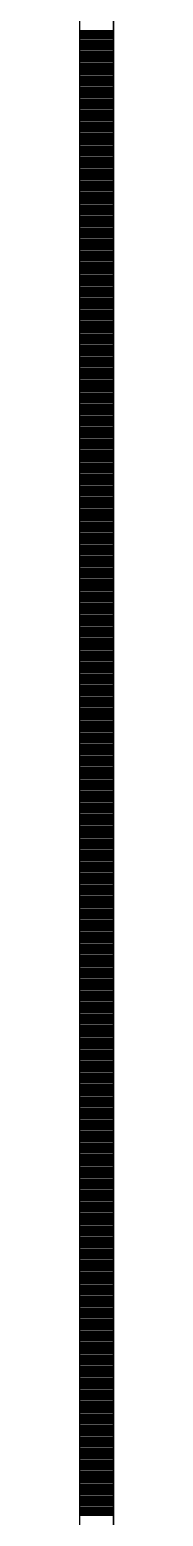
# Model space of a CAD drawing. Header units: millimetres. Extents: x -231292 to 573618, y -153144 to 564035.
# Drawn here: x 8548 to 8573, y 210683 to 211767 of the extents above; entities that cross this region are included whole.
import ezdxf

# ---------------------------------------------------------------- set-up
doc = ezdxf.new("R2010")
doc.units = ezdxf.units.MM
doc.layers.add('АР_Тонкая', color=250, linetype='Continuous', lineweight=5)
doc.layers.add('АР_Штриховка', color=250, linetype='Continuous', lineweight=0)

msp = doc.modelspace()

# ---------------------------------------------------------------- linework, layer by layer
at = {"layer": 'АР_Тонкая', "color": 18, "linetype": 'Continuous', "lineweight": 25, "true_color": 0x000000}
for p, q in [((8548.243, 263866.253), (8548.243, 187666.253)), ((8573.243, 263866.253), (8573.243, 187666.253)), ((8573.243, 187666.253), (8573.243, 263866.253))]:
    msp.add_line(p, q, dxfattribs=at)
at = {"layer": 'АР_Штриховка', "color": 18, "linetype": 'Continuous', "lineweight": 25, "true_color": 0x000000}
for p, q in [((8548.243, 211766.002), (8573.243, 211766.002)), ((8548.243, 211765.002), (8573.243, 211765.002)), ((8548.243, 211764.002), (8573.243, 211764.002)), ((8548.243, 211763.002), (8573.243, 211763.002)), ((8548.243, 211762.002), (8573.243, 211762.002)), ((8548.243, 211761.002), (8573.243, 211761.002)), ((8548.243, 211760.002), (8573.243, 211760.002)), ((8548.243, 211759.002), (8573.243, 211759.002)), ((8548.243, 211758.002), (8573.243, 211758.002)), ((8548.243, 211757.002), (8573.243, 211757.002)), ((8548.243, 211756.002), (8573.243, 211756.002)), ((8548.243, 211755.002), (8573.243, 211755.002)), ((8548.243, 211754.002), (8573.243, 211754.002)), ((8548.243, 211753.002), (8573.243, 211753.002)), ((8548.243, 211752.002), (8573.243, 211752.002)), ((8548.243, 211751.002), (8573.243, 211751.002)), ((8548.243, 211750.002), (8573.243, 211750.002)), ((8548.243, 211749.002), (8573.243, 211749.002)), ((8548.243, 211748.002), (8573.243, 211748.002)), ((8548.243, 211747.002), (8573.243, 211747.002)), ((8548.243, 211746.002), (8573.243, 211746.002)), ((8548.243, 211745.002), (8573.243, 211745.002)), ((8548.243, 211744.002), (8573.243, 211744.002)), ((8548.243, 211743.002), (8573.243, 211743.002)), ((8548.243, 211742.002), (8573.243, 211742.002)), ((8548.243, 211741.002), (8573.243, 211741.002)), ((8548.243, 211740.002), (8573.243, 211740.002)), ((8548.243, 211739.002), (8573.243, 211739.002)), ((8548.243, 211738.002), (8573.243, 211738.002)), ((8548.243, 211737.002), (8573.243, 211737.002)), ((8548.243, 211736.002), (8573.243, 211736.002)), ((8548.243, 211735.002), (8573.243, 211735.002)), ((8548.243, 211734.002), (8573.243, 211734.002)), ((8548.243, 211733.002), (8573.243, 211733.002)), ((8548.243, 211732.002), (8573.243, 211732.002)), ((8548.243, 211731.002), (8573.243, 211731.002)), ((8548.243, 211730.002), (8573.243, 211730.002)), ((8548.243, 211729.002), (8573.243, 211729.002)), ((8548.243, 211728.002), (8573.243, 211728.002)), ((8548.243, 211727.002), (8573.243, 211727.002)), ((8548.243, 211726.002), (8573.243, 211726.002)), ((8548.243, 211725.002), (8573.243, 211725.002)), ((8548.243, 211724.002), (8573.243, 211724.002)), ((8548.243, 211723.002), (8573.243, 211723.002)), ((8548.243, 211722.002), (8573.243, 211722.002)), ((8548.243, 211721.002), (8573.243, 211721.002)), ((8548.243, 211720.002), (8573.243, 211720.002)), ((8548.243, 211719.002), (8573.243, 211719.002)), ((8548.243, 211718.002), (8573.243, 211718.002)), ((8548.243, 211717.002), (8573.243, 211717.002)), ((8548.243, 211716.002), (8573.243, 211716.002)), ((8548.243, 211715.002), (8573.243, 211715.002)), ((8548.243, 211714.002), (8573.243, 211714.002)), ((8548.243, 211713.002), (8573.243, 211713.002)), ((8548.243, 211712.002), (8573.243, 211712.002)), ((8548.243, 211711.002), (8573.243, 211711.002)), ((8548.243, 211710.002), (8573.243, 211710.002)), ((8548.243, 211709.002), (8573.243, 211709.002)), ((8548.243, 211708.002), (8573.243, 211708.002)), ((8548.243, 211707.002), (8573.243, 211707.002)), ((8548.243, 211706.002), (8573.243, 211706.002)), ((8548.243, 211705.002), (8573.243, 211705.002)), ((8548.243, 211704.002), (8573.243, 211704.002)), ((8548.243, 211703.002), (8573.243, 211703.002)), ((8548.243, 211702.002), (8573.243, 211702.002)), ((8548.243, 211701.002), (8573.243, 211701.002)), ((8548.243, 211700.002), (8573.243, 211700.002)), ((8548.243, 211699.002), (8573.243, 211699.002)), ((8548.243, 211698.002), (8573.243, 211698.002)), ((8548.243, 211697.002), (8573.243, 211697.002)), ((8548.243, 211696.002), (8573.243, 211696.002)), ((8548.243, 211695.002), (8573.243, 211695.002)), ((8548.243, 211694.002), (8573.243, 211694.002)), ((8548.243, 211693.002), (8573.243, 211693.002)), ((8548.243, 211692.002), (8573.243, 211692.002)), ((8548.243, 211691.002), (8573.243, 211691.002)), ((8548.243, 211690.002), (8573.243, 211690.002)), ((8548.243, 211689.002), (8573.243, 211689.002)), ((8548.243, 211688.002), (8573.243, 211688.002)), ((8548.243, 211687.002), (8573.243, 211687.002)), ((8548.243, 211686.002), (8573.243, 211686.002)), ((8548.243, 211685.002), (8573.243, 211685.002)), ((8548.243, 211684.002), (8573.243, 211684.002)), ((8548.243, 211683.002), (8573.243, 211683.002)), ((8548.243, 211682.002), (8573.243, 211682.002)), ((8548.243, 211681.002), (8573.243, 211681.002)), ((8548.243, 211680.002), (8573.243, 211680.002)), ((8548.243, 211679.002), (8573.243, 211679.002)), ((8548.243, 211678.002), (8573.243, 211678.002)), ((8548.243, 211677.002), (8573.243, 211677.002)), ((8548.243, 211676.002), (8573.243, 211676.002)), ((8548.243, 211675.002), (8573.243, 211675.002)), ((8548.243, 211674.002), (8573.243, 211674.002)), ((8548.243, 211673.002), (8573.243, 211673.002)), ((8548.243, 211672.002), (8573.243, 211672.002)), ((8548.243, 211671.002), (8573.243, 211671.002)), ((8548.243, 211670.002), (8573.243, 211670.002)), ((8548.243, 211669.002), (8573.243, 211669.002)), ((8548.243, 211668.002), (8573.243, 211668.002)), ((8548.243, 211667.002), (8573.243, 211667.002)), ((8548.243, 211666.002), (8573.243, 211666.002)), ((8548.243, 211665.002), (8573.243, 211665.002)), ((8548.243, 211664.002), (8573.243, 211664.002)), ((8548.243, 211663.002), (8573.243, 211663.002)), ((8548.243, 211662.002), (8573.243, 211662.002)), ((8548.243, 211661.002), (8573.243, 211661.002)), ((8548.243, 211660.002), (8573.243, 211660.002)), ((8548.243, 211659.002), (8573.243, 211659.002)), ((8548.243, 211658.002), (8573.243, 211658.002)), ((8548.243, 211657.002), (8573.243, 211657.002)), ((8548.243, 211656.002), (8573.243, 211656.002)), ((8548.243, 211655.002), (8573.243, 211655.002)), ((8548.243, 211654.002), (8573.243, 211654.002)), ((8548.243, 211653.002), (8573.243, 211653.002)), ((8548.243, 211652.002), (8573.243, 211652.002)), ((8548.243, 211651.002), (8573.243, 211651.002)), ((8548.243, 211650.002), (8573.243, 211650.002)), ((8548.243, 211649.002), (8573.243, 211649.002)), ((8548.243, 211648.002), (8573.243, 211648.002)), ((8548.243, 211647.002), (8573.243, 211647.002)), ((8548.243, 211646.002), (8573.243, 211646.002)), ((8548.243, 211645.002), (8573.243, 211645.002)), ((8548.243, 211644.002), (8573.243, 211644.002)), ((8548.243, 211643.002), (8573.243, 211643.002)), ((8548.243, 211642.002), (8573.243, 211642.002)), ((8548.243, 211641.002), (8573.243, 211641.002)), ((8548.243, 211640.002), (8573.243, 211640.002)), ((8548.243, 211639.002), (8573.243, 211639.002)), ((8548.243, 211638.002), (8573.243, 211638.002)), ((8548.243, 211637.002), (8573.243, 211637.002)), ((8548.243, 211636.002), (8573.243, 211636.002)), ((8548.243, 211635.002), (8573.243, 211635.002)), ((8548.243, 211634.002), (8573.243, 211634.002)), ((8548.243, 211633.002), (8573.243, 211633.002)), ((8548.243, 211632.002), (8573.243, 211632.002)), ((8548.243, 211631.002), (8573.243, 211631.002)), ((8548.243, 211630.002), (8573.243, 211630.002)), ((8548.243, 211629.002), (8573.243, 211629.002)), ((8548.243, 211628.002), (8573.243, 211628.002)), ((8548.243, 211627.002), (8573.243, 211627.002)), ((8548.243, 211626.002), (8573.243, 211626.002)), ((8548.243, 211625.002), (8573.243, 211625.002)), ((8548.243, 211624.002), (8573.243, 211624.002)), ((8548.243, 211623.002), (8573.243, 211623.002)), ((8548.243, 211622.002), (8573.243, 211622.002)), ((8548.243, 211621.002), (8573.243, 211621.002)), ((8548.243, 211620.002), (8573.243, 211620.002)), ((8548.243, 211619.002), (8573.243, 211619.002)), ((8548.243, 211618.002), (8573.243, 211618.002)), ((8548.243, 211617.002), (8573.243, 211617.002)), ((8548.243, 211616.002), (8573.243, 211616.002)), ((8548.243, 211615.002), (8573.243, 211615.002)), ((8548.243, 211614.002), (8573.243, 211614.002)), ((8548.243, 211613.002), (8573.243, 211613.002)), ((8548.243, 211612.002), (8573.243, 211612.002)), ((8548.243, 211611.002), (8573.243, 211611.002)), ((8548.243, 211610.002), (8573.243, 211610.002)), ((8548.243, 211609.002), (8573.243, 211609.002)), ((8548.243, 211608.002), (8573.243, 211608.002)), ((8548.243, 211607.002), (8573.243, 211607.002)), ((8548.243, 211606.002), (8573.243, 211606.002)), ((8548.243, 211605.002), (8573.243, 211605.002)), ((8548.243, 211604.002), (8573.243, 211604.002)), ((8548.243, 211603.002), (8573.243, 211603.002)), ((8548.243, 211602.002), (8573.243, 211602.002)), ((8548.243, 211601.002), (8573.243, 211601.002)), ((8548.243, 211600.002), (8573.243, 211600.002)), ((8548.243, 211599.002), (8573.243, 211599.002)), ((8548.243, 211598.002), (8573.243, 211598.002)), ((8548.243, 211597.002), (8573.243, 211597.002)), ((8548.243, 211596.002), (8573.243, 211596.002)), ((8548.243, 211595.002), (8573.243, 211595.002)), ((8548.243, 211594.002), (8573.243, 211594.002)), ((8548.243, 211593.002), (8573.243, 211593.002)), ((8548.243, 211592.002), (8573.243, 211592.002)), ((8548.243, 211591.002), (8573.243, 211591.002)), ((8548.243, 211590.002), (8573.243, 211590.002)), ((8548.243, 211589.002), (8573.243, 211589.002)), ((8548.243, 211588.002), (8573.243, 211588.002)), ((8548.243, 211587.002), (8573.243, 211587.002)), ((8548.243, 211586.002), (8573.243, 211586.002)), ((8548.243, 211585.002), (8573.243, 211585.002)), ((8548.243, 211584.002), (8573.243, 211584.002)), ((8548.243, 211583.002), (8573.243, 211583.002)), ((8548.243, 211582.002), (8573.243, 211582.002)), ((8548.243, 211581.002), (8573.243, 211581.002)), ((8548.243, 211580.002), (8573.243, 211580.002)), ((8548.243, 211579.002), (8573.243, 211579.002)), ((8548.243, 211578.002), (8573.243, 211578.002)), ((8548.243, 211577.002), (8573.243, 211577.002)), ((8548.243, 211576.002), (8573.243, 211576.002)), ((8548.243, 211575.002), (8573.243, 211575.002)), ((8548.243, 211574.002), (8573.243, 211574.002)), ((8548.243, 211573.002), (8573.243, 211573.002)), ((8548.243, 211572.002), (8573.243, 211572.002)), ((8548.243, 211571.002), (8573.243, 211571.002)), ((8548.243, 211570.002), (8573.243, 211570.002)), ((8548.243, 211569.002), (8573.243, 211569.002)), ((8548.243, 211568.002), (8573.243, 211568.002)), ((8548.243, 211567.002), (8573.243, 211567.002)), ((8548.243, 211566.002), (8573.243, 211566.002)), ((8548.243, 211565.002), (8573.243, 211565.002)), ((8548.243, 211564.002), (8573.243, 211564.002)), ((8548.243, 211563.002), (8573.243, 211563.002)), ((8548.243, 211562.002), (8573.243, 211562.002)), ((8548.243, 211561.002), (8573.243, 211561.002)), ((8548.243, 211560.002), (8573.243, 211560.002)), ((8548.243, 211559.002), (8573.243, 211559.002)), ((8548.243, 211558.002), (8573.243, 211558.002)), ((8548.243, 211557.002), (8573.243, 211557.002)), ((8548.243, 211556.002), (8573.243, 211556.002)), ((8548.243, 211555.002), (8573.243, 211555.002)), ((8548.243, 211554.002), (8573.243, 211554.002)), ((8548.243, 211553.002), (8573.243, 211553.002)), ((8548.243, 211552.002), (8573.243, 211552.002)), ((8548.243, 211551.002), (8573.243, 211551.002)), ((8548.243, 211550.002), (8573.243, 211550.002)), ((8548.243, 211549.002), (8573.243, 211549.002)), ((8548.243, 211548.002), (8573.243, 211548.002)), ((8548.243, 211547.002), (8573.243, 211547.002)), ((8548.243, 211546.002), (8573.243, 211546.002)), ((8548.243, 211545.002), (8573.243, 211545.002)), ((8548.243, 211544.002), (8573.243, 211544.002)), ((8548.243, 211543.002), (8573.243, 211543.002)), ((8548.243, 211542.002), (8573.243, 211542.002)), ((8548.243, 211541.002), (8573.243, 211541.002)), ((8548.243, 211540.002), (8573.243, 211540.002)), ((8548.243, 211539.002), (8573.243, 211539.002)), ((8548.243, 211538.002), (8573.243, 211538.002)), ((8548.243, 211537.002), (8573.243, 211537.002)), ((8548.243, 211536.002), (8573.243, 211536.002)), ((8548.243, 211535.002), (8573.243, 211535.002)), ((8548.243, 211534.002), (8573.243, 211534.002)), ((8548.243, 211533.002), (8573.243, 211533.002)), ((8548.243, 211532.002), (8573.243, 211532.002)), ((8548.243, 211531.002), (8573.243, 211531.002)), ((8548.243, 211530.002), (8573.243, 211530.002)), ((8548.243, 211529.002), (8573.243, 211529.002)), ((8548.243, 211528.002), (8573.243, 211528.002)), ((8548.243, 211527.002), (8573.243, 211527.002)), ((8548.243, 211526.002), (8573.243, 211526.002)), ((8548.243, 211525.002), (8573.243, 211525.002)), ((8548.243, 211524.002), (8573.243, 211524.002)), ((8548.243, 211523.002), (8573.243, 211523.002)), ((8548.243, 211522.002), (8573.243, 211522.002)), ((8548.243, 211521.002), (8573.243, 211521.002)), ((8548.243, 211520.002), (8573.243, 211520.002)), ((8548.243, 211519.002), (8573.243, 211519.002)), ((8548.243, 211518.002), (8573.243, 211518.002)), ((8548.243, 211517.002), (8573.243, 211517.002)), ((8548.243, 211516.002), (8573.243, 211516.002)), ((8548.243, 211515.002), (8573.243, 211515.002)), ((8548.243, 211514.002), (8573.243, 211514.002)), ((8548.243, 211513.002), (8573.243, 211513.002)), ((8548.243, 211512.002), (8573.243, 211512.002)), ((8548.243, 211511.002), (8573.243, 211511.002)), ((8548.243, 211510.002), (8573.243, 211510.002)), ((8548.243, 211509.002), (8573.243, 211509.002)), ((8548.243, 211508.002), (8573.243, 211508.002)), ((8548.243, 211507.002), (8573.243, 211507.002)), ((8548.243, 211506.002), (8573.243, 211506.002)), ((8548.243, 211505.002), (8573.243, 211505.002)), ((8548.243, 211504.002), (8573.243, 211504.002)), ((8548.243, 211503.002), (8573.243, 211503.002)), ((8548.243, 211502.002), (8573.243, 211502.002)), ((8548.243, 211501.002), (8573.243, 211501.002)), ((8548.243, 211500.002), (8573.243, 211500.002)), ((8548.243, 211499.002), (8573.243, 211499.002)), ((8548.243, 211498.002), (8573.243, 211498.002)), ((8548.243, 211497.002), (8573.243, 211497.002)), ((8548.243, 211496.002), (8573.243, 211496.002)), ((8548.243, 211495.002), (8573.243, 211495.002)), ((8548.243, 211494.002), (8573.243, 211494.002)), ((8548.243, 211493.002), (8573.243, 211493.002)), ((8548.243, 211492.002), (8573.243, 211492.002)), ((8548.243, 211491.002), (8573.243, 211491.002)), ((8548.243, 211490.002), (8573.243, 211490.002)), ((8548.243, 211489.002), (8573.243, 211489.002)), ((8548.243, 211488.002), (8573.243, 211488.002)), ((8548.243, 211487.002), (8573.243, 211487.002)), ((8548.243, 211486.002), (8573.243, 211486.002)), ((8548.243, 211485.002), (8573.243, 211485.002)), ((8548.243, 211484.002), (8573.243, 211484.002)), ((8548.243, 211483.002), (8573.243, 211483.002)), ((8548.243, 211482.002), (8573.243, 211482.002)), ((8548.243, 211481.002), (8573.243, 211481.002)), ((8548.243, 211480.002), (8573.243, 211480.002)), ((8548.243, 211479.002), (8573.243, 211479.002)), ((8548.243, 211478.002), (8573.243, 211478.002)), ((8548.243, 211477.002), (8573.243, 211477.002)), ((8548.243, 211476.002), (8573.243, 211476.002)), ((8548.243, 211475.002), (8573.243, 211475.002)), ((8548.243, 211474.002), (8573.243, 211474.002)), ((8548.243, 211473.002), (8573.243, 211473.002)), ((8548.243, 211472.002), (8573.243, 211472.002)), ((8548.243, 211471.002), (8573.243, 211471.002)), ((8548.243, 211470.002), (8573.243, 211470.002)), ((8548.243, 211469.002), (8573.243, 211469.002)), ((8548.243, 211468.002), (8573.243, 211468.002)), ((8548.243, 211467.002), (8573.243, 211467.002)), ((8548.243, 211466.002), (8573.243, 211466.002)), ((8548.243, 211465.002), (8573.243, 211465.002)), ((8548.243, 211464.002), (8573.243, 211464.002)), ((8548.243, 211463.002), (8573.243, 211463.002)), ((8548.243, 211462.002), (8573.243, 211462.002)), ((8548.243, 211461.002), (8573.243, 211461.002)), ((8548.243, 211460.002), (8573.243, 211460.002)), ((8548.243, 211459.002), (8573.243, 211459.002)), ((8548.243, 211458.002), (8573.243, 211458.002)), ((8548.243, 211457.002), (8573.243, 211457.002)), ((8548.243, 211456.002), (8573.243, 211456.002)), ((8548.243, 211455.002), (8573.243, 211455.002)), ((8548.243, 211454.002), (8573.243, 211454.002)), ((8548.243, 211453.002), (8573.243, 211453.002)), ((8548.243, 211452.002), (8573.243, 211452.002)), ((8548.243, 211451.002), (8573.243, 211451.002)), ((8548.243, 211450.002), (8573.243, 211450.002)), ((8548.243, 211449.002), (8573.243, 211449.002)), ((8548.243, 211448.002), (8573.243, 211448.002)), ((8548.243, 211447.002), (8573.243, 211447.002)), ((8548.243, 211446.002), (8573.243, 211446.002)), ((8548.243, 211445.002), (8573.243, 211445.002)), ((8548.243, 211444.002), (8573.243, 211444.002)), ((8548.243, 211443.002), (8573.243, 211443.002)), ((8548.243, 211442.002), (8573.243, 211442.002)), ((8548.243, 211441.002), (8573.243, 211441.002)), ((8548.243, 211440.002), (8573.243, 211440.002)), ((8548.243, 211439.002), (8573.243, 211439.002)), ((8548.243, 211438.002), (8573.243, 211438.002)), ((8548.243, 211437.002), (8573.243, 211437.002)), ((8548.243, 211436.002), (8573.243, 211436.002)), ((8548.243, 211435.002), (8573.243, 211435.002)), ((8548.243, 211434.002), (8573.243, 211434.002)), ((8548.243, 211433.002), (8573.243, 211433.002)), ((8548.243, 211432.002), (8573.243, 211432.002)), ((8548.243, 211431.002), (8573.243, 211431.002)), ((8548.243, 211430.002), (8573.243, 211430.002)), ((8548.243, 211429.002), (8573.243, 211429.002)), ((8548.243, 211428.002), (8573.243, 211428.002)), ((8548.243, 211427.002), (8573.243, 211427.002)), ((8548.243, 211426.002), (8573.243, 211426.002)), ((8548.243, 211425.002), (8573.243, 211425.002)), ((8548.243, 211424.002), (8573.243, 211424.002)), ((8548.243, 211423.002), (8573.243, 211423.002)), ((8548.243, 211422.002), (8573.243, 211422.002)), ((8548.243, 211421.002), (8573.243, 211421.002)), ((8548.243, 211420.002), (8573.243, 211420.002)), ((8548.243, 211419.002), (8573.243, 211419.002)), ((8548.243, 211418.002), (8573.243, 211418.002)), ((8548.243, 211417.002), (8573.243, 211417.002)), ((8548.243, 211416.002), (8573.243, 211416.002)), ((8548.243, 211415.002), (8573.243, 211415.002)), ((8548.243, 211414.002), (8573.243, 211414.002)), ((8548.243, 211413.002), (8573.243, 211413.002)), ((8548.243, 211412.002), (8573.243, 211412.002)), ((8548.243, 211411.002), (8573.243, 211411.002)), ((8548.243, 211410.002), (8573.243, 211410.002)), ((8548.243, 211409.002), (8573.243, 211409.002)), ((8548.243, 211408.002), (8573.243, 211408.002)), ((8548.243, 211407.002), (8573.243, 211407.002)), ((8548.243, 211406.002), (8573.243, 211406.002)), ((8548.243, 211405.002), (8573.243, 211405.002)), ((8548.243, 211404.002), (8573.243, 211404.002)), ((8548.243, 211403.002), (8573.243, 211403.002)), ((8548.243, 211402.002), (8573.243, 211402.002)), ((8548.243, 211401.002), (8573.243, 211401.002)), ((8548.243, 211400.002), (8573.243, 211400.002)), ((8548.243, 211399.002), (8573.243, 211399.002)), ((8548.243, 211398.002), (8573.243, 211398.002)), ((8548.243, 211397.002), (8573.243, 211397.002)), ((8548.243, 211396.002), (8573.243, 211396.002)), ((8548.243, 211395.002), (8573.243, 211395.002)), ((8548.243, 211394.002), (8573.243, 211394.002)), ((8548.243, 211393.002), (8573.243, 211393.002)), ((8548.243, 211392.002), (8573.243, 211392.002)), ((8548.243, 211391.002), (8573.243, 211391.002)), ((8548.243, 211390.002), (8573.243, 211390.002)), ((8548.243, 211389.002), (8573.243, 211389.002)), ((8548.243, 211388.002), (8573.243, 211388.002)), ((8548.243, 211387.002), (8573.243, 211387.002)), ((8548.243, 211386.002), (8573.243, 211386.002)), ((8548.243, 211385.002), (8573.243, 211385.002)), ((8548.243, 211384.002), (8573.243, 211384.002)), ((8548.243, 211383.002), (8573.243, 211383.002)), ((8548.243, 211382.002), (8573.243, 211382.002)), ((8548.243, 211381.002), (8573.243, 211381.002)), ((8548.243, 211380.002), (8573.243, 211380.002)), ((8548.243, 211379.002), (8573.243, 211379.002)), ((8548.243, 211378.002), (8573.243, 211378.002)), ((8548.243, 211377.002), (8573.243, 211377.002)), ((8548.243, 211376.002), (8573.243, 211376.002)), ((8548.243, 211375.002), (8573.243, 211375.002)), ((8548.243, 211374.002), (8573.243, 211374.002)), ((8548.243, 211373.002), (8573.243, 211373.002)), ((8548.243, 211372.002), (8573.243, 211372.002)), ((8548.243, 211371.002), (8573.243, 211371.002)), ((8548.243, 211370.002), (8573.243, 211370.002)), ((8548.243, 211369.002), (8573.243, 211369.002)), ((8548.243, 211368.002), (8573.243, 211368.002)), ((8548.243, 211367.002), (8573.243, 211367.002)), ((8548.243, 211366.002), (8573.243, 211366.002)), ((8548.243, 211365.002), (8573.243, 211365.002)), ((8548.243, 211364.002), (8573.243, 211364.002)), ((8548.243, 211363.002), (8573.243, 211363.002)), ((8548.243, 211362.002), (8573.243, 211362.002)), ((8548.243, 211361.002), (8573.243, 211361.002)), ((8548.243, 211360.002), (8573.243, 211360.002)), ((8548.243, 211359.002), (8573.243, 211359.002)), ((8548.243, 211358.002), (8573.243, 211358.002)), ((8548.243, 211357.002), (8573.243, 211357.002)), ((8548.243, 211356.002), (8573.243, 211356.002)), ((8548.243, 211355.002), (8573.243, 211355.002)), ((8548.243, 211354.002), (8573.243, 211354.002)), ((8548.243, 211353.002), (8573.243, 211353.002)), ((8548.243, 211352.002), (8573.243, 211352.002)), ((8548.243, 211351.002), (8573.243, 211351.002)), ((8548.243, 211350.002), (8573.243, 211350.002)), ((8548.243, 211349.002), (8573.243, 211349.002)), ((8548.243, 211348.002), (8573.243, 211348.002)), ((8548.243, 211347.002), (8573.243, 211347.002)), ((8548.243, 211346.002), (8573.243, 211346.002)), ((8548.243, 211345.002), (8573.243, 211345.002)), ((8548.243, 211344.002), (8573.243, 211344.002)), ((8548.243, 211343.002), (8573.243, 211343.002)), ((8548.243, 211342.002), (8573.243, 211342.002)), ((8548.243, 211341.002), (8573.243, 211341.002)), ((8548.243, 211340.002), (8573.243, 211340.002)), ((8548.243, 211339.002), (8573.243, 211339.002)), ((8548.243, 211338.002), (8573.243, 211338.002)), ((8548.243, 211337.002), (8573.243, 211337.002)), ((8548.243, 211336.002), (8573.243, 211336.002)), ((8548.243, 211335.002), (8573.243, 211335.002)), ((8548.243, 211334.002), (8573.243, 211334.002)), ((8548.243, 211333.002), (8573.243, 211333.002)), ((8548.243, 211332.002), (8573.243, 211332.002)), ((8548.243, 211331.002), (8573.243, 211331.002)), ((8548.243, 211330.002), (8573.243, 211330.002)), ((8548.243, 211329.002), (8573.243, 211329.002)), ((8548.243, 211328.002), (8573.243, 211328.002)), ((8548.243, 211327.002), (8573.243, 211327.002)), ((8548.243, 211326.002), (8573.243, 211326.002)), ((8548.243, 211325.002), (8573.243, 211325.002)), ((8548.243, 211324.002), (8573.243, 211324.002)), ((8548.243, 211323.002), (8573.243, 211323.002)), ((8548.243, 211322.002), (8573.243, 211322.002)), ((8548.243, 211321.002), (8573.243, 211321.002)), ((8548.243, 211320.002), (8573.243, 211320.002)), ((8548.243, 211319.002), (8573.243, 211319.002)), ((8548.243, 211318.002), (8573.243, 211318.002)), ((8548.243, 211317.002), (8573.243, 211317.002)), ((8548.243, 211316.002), (8573.243, 211316.002)), ((8548.243, 211315.002), (8573.243, 211315.002)), ((8548.243, 211314.002), (8573.243, 211314.002)), ((8548.243, 211313.002), (8573.243, 211313.002)), ((8548.243, 211312.002), (8573.243, 211312.002)), ((8548.243, 211311.002), (8573.243, 211311.002)), ((8548.243, 211310.002), (8573.243, 211310.002)), ((8548.243, 211309.002), (8573.243, 211309.002)), ((8548.243, 211308.002), (8573.243, 211308.002)), ((8548.243, 211307.002), (8573.243, 211307.002)), ((8548.243, 211306.002), (8573.243, 211306.002)), ((8548.243, 211305.002), (8573.243, 211305.002)), ((8548.243, 211304.002), (8573.243, 211304.002)), ((8548.243, 211303.002), (8573.243, 211303.002)), ((8548.243, 211302.002), (8573.243, 211302.002)), ((8548.243, 211301.002), (8573.243, 211301.002)), ((8548.243, 211300.002), (8573.243, 211300.002)), ((8548.243, 211299.002), (8573.243, 211299.002)), ((8548.243, 211298.002), (8573.243, 211298.002)), ((8548.243, 211297.002), (8573.243, 211297.002)), ((8548.243, 211296.002), (8573.243, 211296.002)), ((8548.243, 211295.002), (8573.243, 211295.002)), ((8548.243, 211294.002), (8573.243, 211294.002)), ((8548.243, 211293.002), (8573.243, 211293.002)), ((8548.243, 211292.002), (8573.243, 211292.002)), ((8548.243, 211291.002), (8573.243, 211291.002)), ((8548.243, 211290.002), (8573.243, 211290.002)), ((8548.243, 211289.002), (8573.243, 211289.002)), ((8548.243, 211288.002), (8573.243, 211288.002)), ((8548.243, 211287.002), (8573.243, 211287.002)), ((8548.243, 211286.002), (8573.243, 211286.002)), ((8548.243, 211285.002), (8573.243, 211285.002)), ((8548.243, 211284.002), (8573.243, 211284.002)), ((8548.243, 211283.002), (8573.243, 211283.002)), ((8548.243, 211282.002), (8573.243, 211282.002)), ((8548.243, 211281.002), (8573.243, 211281.002)), ((8548.243, 211280.002), (8573.243, 211280.002)), ((8548.243, 211279.002), (8573.243, 211279.002)), ((8548.243, 211278.002), (8573.243, 211278.002)), ((8548.243, 211277.002), (8573.243, 211277.002)), ((8548.243, 211276.002), (8573.243, 211276.002)), ((8548.243, 211275.002), (8573.243, 211275.002)), ((8548.243, 211274.002), (8573.243, 211274.002)), ((8548.243, 211273.002), (8573.243, 211273.002)), ((8548.243, 211272.002), (8573.243, 211272.002)), ((8548.243, 211271.002), (8573.243, 211271.002)), ((8548.243, 211270.002), (8573.243, 211270.002)), ((8548.243, 211269.002), (8573.243, 211269.002)), ((8548.243, 211268.002), (8573.243, 211268.002)), ((8548.243, 211267.002), (8573.243, 211267.002)), ((8548.243, 211266.002), (8573.243, 211266.002)), ((8548.243, 211265.002), (8573.243, 211265.002)), ((8548.243, 211264.002), (8573.243, 211264.002)), ((8548.243, 211263.002), (8573.243, 211263.002)), ((8548.243, 211262.002), (8573.243, 211262.002)), ((8548.243, 211261.002), (8573.243, 211261.002)), ((8548.243, 211260.002), (8573.243, 211260.002)), ((8548.243, 211259.002), (8573.243, 211259.002)), ((8548.243, 211258.002), (8573.243, 211258.002)), ((8548.243, 211257.002), (8573.243, 211257.002)), ((8548.243, 211256.002), (8573.243, 211256.002)), ((8548.243, 211255.002), (8573.243, 211255.002)), ((8548.243, 211254.002), (8573.243, 211254.002)), ((8548.243, 211253.002), (8573.243, 211253.002)), ((8548.243, 211252.002), (8573.243, 211252.002)), ((8548.243, 211251.002), (8573.243, 211251.002)), ((8548.243, 211250.002), (8573.243, 211250.002)), ((8548.243, 211249.002), (8573.243, 211249.002)), ((8548.243, 211248.002), (8573.243, 211248.002)), ((8548.243, 211247.002), (8573.243, 211247.002)), ((8548.243, 211246.002), (8573.243, 211246.002)), ((8548.243, 211245.002), (8573.243, 211245.002)), ((8548.243, 211244.002), (8573.243, 211244.002)), ((8548.243, 211243.002), (8573.243, 211243.002)), ((8548.243, 211242.002), (8573.243, 211242.002)), ((8548.243, 211241.002), (8573.243, 211241.002)), ((8548.243, 211240.002), (8573.243, 211240.002)), ((8548.243, 211239.002), (8573.243, 211239.002)), ((8548.243, 211238.002), (8573.243, 211238.002)), ((8548.243, 211237.002), (8573.243, 211237.002)), ((8548.243, 211236.002), (8573.243, 211236.002)), ((8548.243, 211235.002), (8573.243, 211235.002)), ((8548.243, 211234.002), (8573.243, 211234.002)), ((8548.243, 211233.002), (8573.243, 211233.002)), ((8548.243, 211232.002), (8573.243, 211232.002)), ((8548.243, 211231.002), (8573.243, 211231.002)), ((8548.243, 211230.002), (8573.243, 211230.002)), ((8548.243, 211229.002), (8573.243, 211229.002)), ((8548.243, 211228.002), (8573.243, 211228.002)), ((8548.243, 211227.002), (8573.243, 211227.002)), ((8548.243, 211226.002), (8573.243, 211226.002)), ((8548.243, 211225.002), (8573.243, 211225.002)), ((8548.243, 211224.002), (8573.243, 211224.002)), ((8548.243, 211223.002), (8573.243, 211223.002)), ((8548.243, 211222.002), (8573.243, 211222.002)), ((8548.243, 211221.002), (8573.243, 211221.002)), ((8548.243, 211220.002), (8573.243, 211220.002)), ((8548.243, 211219.002), (8573.243, 211219.002)), ((8548.243, 211218.002), (8573.243, 211218.002)), ((8548.243, 211217.002), (8573.243, 211217.002)), ((8548.243, 211216.002), (8573.243, 211216.002)), ((8548.243, 211215.002), (8573.243, 211215.002)), ((8548.243, 211214.002), (8573.243, 211214.002)), ((8548.243, 211213.002), (8573.243, 211213.002)), ((8548.243, 211212.002), (8573.243, 211212.002)), ((8548.243, 211211.002), (8573.243, 211211.002)), ((8548.243, 211210.002), (8573.243, 211210.002)), ((8548.243, 211209.002), (8573.243, 211209.002)), ((8548.243, 211208.002), (8573.243, 211208.002)), ((8548.243, 211207.002), (8573.243, 211207.002)), ((8548.243, 211206.002), (8573.243, 211206.002)), ((8548.243, 211205.002), (8573.243, 211205.002)), ((8548.243, 211204.002), (8573.243, 211204.002)), ((8548.243, 211203.002), (8573.243, 211203.002)), ((8548.243, 211202.002), (8573.243, 211202.002)), ((8548.243, 211201.002), (8573.243, 211201.002)), ((8548.243, 211200.002), (8573.243, 211200.002)), ((8548.243, 211199.002), (8573.243, 211199.002)), ((8548.243, 211198.002), (8573.243, 211198.002)), ((8548.243, 211197.002), (8573.243, 211197.002)), ((8548.243, 211196.002), (8573.243, 211196.002)), ((8548.243, 211195.002), (8573.243, 211195.002)), ((8548.243, 211194.002), (8573.243, 211194.002)), ((8548.243, 211193.002), (8573.243, 211193.002)), ((8548.243, 211192.002), (8573.243, 211192.002)), ((8548.243, 211191.002), (8573.243, 211191.002)), ((8548.243, 211190.002), (8573.243, 211190.002)), ((8548.243, 211189.002), (8573.243, 211189.002)), ((8548.243, 211188.002), (8573.243, 211188.002)), ((8548.243, 211187.002), (8573.243, 211187.002)), ((8548.243, 211186.002), (8573.243, 211186.002)), ((8548.243, 211185.002), (8573.243, 211185.002)), ((8548.243, 211184.002), (8573.243, 211184.002)), ((8548.243, 211183.002), (8573.243, 211183.002)), ((8548.243, 211182.002), (8573.243, 211182.002)), ((8548.243, 211181.002), (8573.243, 211181.002)), ((8548.243, 211180.002), (8573.243, 211180.002)), ((8548.243, 211179.002), (8573.243, 211179.002)), ((8548.243, 211178.002), (8573.243, 211178.002)), ((8548.243, 211177.002), (8573.243, 211177.002)), ((8548.243, 211176.002), (8573.243, 211176.002)), ((8548.243, 211175.002), (8573.243, 211175.002)), ((8548.243, 211174.002), (8573.243, 211174.002)), ((8548.243, 211173.002), (8573.243, 211173.002)), ((8548.243, 211172.002), (8573.243, 211172.002)), ((8548.243, 211171.002), (8573.243, 211171.002)), ((8548.243, 211170.002), (8573.243, 211170.002)), ((8548.243, 211169.002), (8573.243, 211169.002)), ((8548.243, 211168.002), (8573.243, 211168.002)), ((8548.243, 211167.002), (8573.243, 211167.002)), ((8548.243, 211166.002), (8573.243, 211166.002)), ((8548.243, 211165.002), (8573.243, 211165.002)), ((8548.243, 211164.002), (8573.243, 211164.002)), ((8548.243, 211163.002), (8573.243, 211163.002)), ((8548.243, 211162.002), (8573.243, 211162.002)), ((8548.243, 211161.002), (8573.243, 211161.002)), ((8548.243, 211160.002), (8573.243, 211160.002)), ((8548.243, 211159.002), (8573.243, 211159.002)), ((8548.243, 211158.002), (8573.243, 211158.002)), ((8548.243, 211157.002), (8573.243, 211157.002)), ((8548.243, 211156.002), (8573.243, 211156.002)), ((8548.243, 211155.002), (8573.243, 211155.002)), ((8548.243, 211154.002), (8573.243, 211154.002)), ((8548.243, 211153.002), (8573.243, 211153.002)), ((8548.243, 211152.002), (8573.243, 211152.002)), ((8548.243, 211151.002), (8573.243, 211151.002)), ((8548.243, 211150.002), (8573.243, 211150.002)), ((8548.243, 211149.002), (8573.243, 211149.002)), ((8548.243, 211148.002), (8573.243, 211148.002)), ((8548.243, 211147.002), (8573.243, 211147.002)), ((8548.243, 211146.002), (8573.243, 211146.002)), ((8548.243, 211145.002), (8573.243, 211145.002)), ((8548.243, 211144.002), (8573.243, 211144.002)), ((8548.243, 211143.002), (8573.243, 211143.002)), ((8548.243, 211142.002), (8573.243, 211142.002)), ((8548.243, 211141.002), (8573.243, 211141.002)), ((8548.243, 211140.002), (8573.243, 211140.002)), ((8548.243, 211139.002), (8573.243, 211139.002)), ((8548.243, 211138.002), (8573.243, 211138.002)), ((8548.243, 211137.002), (8573.243, 211137.002)), ((8548.243, 211136.002), (8573.243, 211136.002)), ((8548.243, 211135.002), (8573.243, 211135.002)), ((8548.243, 211134.002), (8573.243, 211134.002)), ((8548.243, 211133.002), (8573.243, 211133.002)), ((8548.243, 211132.002), (8573.243, 211132.002)), ((8548.243, 211131.002), (8573.243, 211131.002)), ((8548.243, 211130.002), (8573.243, 211130.002)), ((8548.243, 211129.002), (8573.243, 211129.002)), ((8548.243, 211128.002), (8573.243, 211128.002)), ((8548.243, 211127.002), (8573.243, 211127.002)), ((8548.243, 211126.002), (8573.243, 211126.002)), ((8548.243, 211125.002), (8573.243, 211125.002)), ((8548.243, 211124.002), (8573.243, 211124.002)), ((8548.243, 211123.002), (8573.243, 211123.002)), ((8548.243, 211122.002), (8573.243, 211122.002)), ((8548.243, 211121.002), (8573.243, 211121.002)), ((8548.243, 211120.002), (8573.243, 211120.002)), ((8548.243, 211119.002), (8573.243, 211119.002)), ((8548.243, 211118.002), (8573.243, 211118.002)), ((8548.243, 211117.002), (8573.243, 211117.002)), ((8548.243, 211116.002), (8573.243, 211116.002)), ((8548.243, 211115.002), (8573.243, 211115.002)), ((8548.243, 211114.002), (8573.243, 211114.002)), ((8548.243, 211113.002), (8573.243, 211113.002)), ((8548.243, 211112.002), (8573.243, 211112.002)), ((8548.243, 211111.002), (8573.243, 211111.002)), ((8548.243, 211110.002), (8573.243, 211110.002)), ((8548.243, 211109.002), (8573.243, 211109.002)), ((8548.243, 211108.002), (8573.243, 211108.002)), ((8548.243, 211107.002), (8573.243, 211107.002)), ((8548.243, 211106.002), (8573.243, 211106.002)), ((8548.243, 211105.002), (8573.243, 211105.002)), ((8548.243, 211104.002), (8573.243, 211104.002)), ((8548.243, 211103.002), (8573.243, 211103.002)), ((8548.243, 211102.002), (8573.243, 211102.002)), ((8548.243, 211101.002), (8573.243, 211101.002)), ((8548.243, 211100.002), (8573.243, 211100.002)), ((8548.243, 211099.002), (8573.243, 211099.002)), ((8548.243, 211098.002), (8573.243, 211098.002)), ((8548.243, 211097.002), (8573.243, 211097.002)), ((8548.243, 211096.002), (8573.243, 211096.002)), ((8548.243, 211095.002), (8573.243, 211095.002)), ((8548.243, 211094.002), (8573.243, 211094.002)), ((8548.243, 211093.002), (8573.243, 211093.002)), ((8548.243, 211092.002), (8573.243, 211092.002)), ((8548.243, 211091.002), (8573.243, 211091.002)), ((8548.243, 211090.002), (8573.243, 211090.002)), ((8548.243, 211089.002), (8573.243, 211089.002)), ((8548.243, 211088.002), (8573.243, 211088.002)), ((8548.243, 211087.002), (8573.243, 211087.002)), ((8548.243, 211086.002), (8573.243, 211086.002)), ((8548.243, 211085.002), (8573.243, 211085.002)), ((8548.243, 211084.002), (8573.243, 211084.002)), ((8548.243, 211083.002), (8573.243, 211083.002)), ((8548.243, 211082.002), (8573.243, 211082.002)), ((8548.243, 211081.002), (8573.243, 211081.002)), ((8548.243, 211080.002), (8573.243, 211080.002)), ((8548.243, 211079.002), (8573.243, 211079.002)), ((8548.243, 211078.002), (8573.243, 211078.002)), ((8548.243, 211077.002), (8573.243, 211077.002)), ((8548.243, 211076.002), (8573.243, 211076.002)), ((8548.243, 211075.002), (8573.243, 211075.002)), ((8548.243, 211074.002), (8573.243, 211074.002)), ((8548.243, 211073.002), (8573.243, 211073.002)), ((8548.243, 211072.002), (8573.243, 211072.002)), ((8548.243, 211071.002), (8573.243, 211071.002)), ((8548.243, 211070.002), (8573.243, 211070.002)), ((8548.243, 211069.002), (8573.243, 211069.002)), ((8548.243, 211068.002), (8573.243, 211068.002)), ((8548.243, 211067.002), (8573.243, 211067.002)), ((8548.243, 211066.002), (8573.243, 211066.002)), ((8548.243, 211065.002), (8573.243, 211065.002)), ((8548.243, 211064.002), (8573.243, 211064.002)), ((8548.243, 211063.002), (8573.243, 211063.002)), ((8548.243, 211062.002), (8573.243, 211062.002)), ((8548.243, 211061.002), (8573.243, 211061.002)), ((8548.243, 211060.002), (8573.243, 211060.002)), ((8548.243, 211059.002), (8573.243, 211059.002)), ((8548.243, 211058.002), (8573.243, 211058.002)), ((8548.243, 211057.002), (8573.243, 211057.002)), ((8548.243, 211056.002), (8573.243, 211056.002)), ((8548.243, 211055.002), (8573.243, 211055.002)), ((8548.243, 211054.002), (8573.243, 211054.002)), ((8548.243, 211053.002), (8573.243, 211053.002)), ((8548.243, 211052.002), (8573.243, 211052.002)), ((8548.243, 211051.002), (8573.243, 211051.002)), ((8548.243, 211050.002), (8573.243, 211050.002)), ((8548.243, 211049.002), (8573.243, 211049.002)), ((8548.243, 211048.002), (8573.243, 211048.002)), ((8548.243, 211047.002), (8573.243, 211047.002)), ((8548.243, 211046.002), (8573.243, 211046.002)), ((8548.243, 211045.002), (8573.243, 211045.002)), ((8548.243, 211044.002), (8573.243, 211044.002)), ((8548.243, 211043.002), (8573.243, 211043.002)), ((8548.243, 211042.002), (8573.243, 211042.002)), ((8548.243, 211041.002), (8573.243, 211041.002)), ((8548.243, 211040.002), (8573.243, 211040.002)), ((8548.243, 211039.002), (8573.243, 211039.002)), ((8548.243, 211038.002), (8573.243, 211038.002)), ((8548.243, 211037.002), (8573.243, 211037.002)), ((8548.243, 211036.002), (8573.243, 211036.002)), ((8548.243, 211035.002), (8573.243, 211035.002)), ((8548.243, 211034.002), (8573.243, 211034.002)), ((8548.243, 211033.002), (8573.243, 211033.002)), ((8548.243, 211032.002), (8573.243, 211032.002)), ((8548.243, 211031.002), (8573.243, 211031.002)), ((8548.243, 211030.002), (8573.243, 211030.002)), ((8548.243, 211029.002), (8573.243, 211029.002)), ((8548.243, 211028.002), (8573.243, 211028.002)), ((8548.243, 211027.002), (8573.243, 211027.002)), ((8548.243, 211026.002), (8573.243, 211026.002)), ((8548.243, 211025.002), (8573.243, 211025.002)), ((8548.243, 211024.002), (8573.243, 211024.002)), ((8548.243, 211023.002), (8573.243, 211023.002)), ((8548.243, 211022.002), (8573.243, 211022.002)), ((8548.243, 211021.002), (8573.243, 211021.002)), ((8548.243, 211020.002), (8573.243, 211020.002)), ((8548.243, 211019.002), (8573.243, 211019.002)), ((8548.243, 211018.002), (8573.243, 211018.002)), ((8548.243, 211017.002), (8573.243, 211017.002)), ((8548.243, 211016.002), (8573.243, 211016.002)), ((8548.243, 211015.002), (8573.243, 211015.002)), ((8548.243, 211014.002), (8573.243, 211014.002)), ((8548.243, 211013.002), (8573.243, 211013.002)), ((8548.243, 211012.002), (8573.243, 211012.002)), ((8548.243, 211011.002), (8573.243, 211011.002)), ((8548.243, 211010.002), (8573.243, 211010.002)), ((8548.243, 211009.002), (8573.243, 211009.002)), ((8548.243, 211008.002), (8573.243, 211008.002)), ((8548.243, 211007.002), (8573.243, 211007.002)), ((8548.243, 211006.002), (8573.243, 211006.002)), ((8548.243, 211005.002), (8573.243, 211005.002)), ((8548.243, 211004.002), (8573.243, 211004.002)), ((8548.243, 211003.002), (8573.243, 211003.002)), ((8548.243, 211002.002), (8573.243, 211002.002)), ((8548.243, 211001.002), (8573.243, 211001.002)), ((8548.243, 211000.002), (8573.243, 211000.002)), ((8548.243, 210999.002), (8573.243, 210999.002)), ((8548.243, 210998.002), (8573.243, 210998.002)), ((8548.243, 210997.002), (8573.243, 210997.002)), ((8548.243, 210996.002), (8573.243, 210996.002)), ((8548.243, 210995.002), (8573.243, 210995.002)), ((8548.243, 210994.002), (8573.243, 210994.002)), ((8548.243, 210993.002), (8573.243, 210993.002)), ((8548.243, 210992.002), (8573.243, 210992.002)), ((8548.243, 210991.002), (8573.243, 210991.002)), ((8548.243, 210990.002), (8573.243, 210990.002)), ((8548.243, 210989.002), (8573.243, 210989.002)), ((8548.243, 210988.002), (8573.243, 210988.002)), ((8548.243, 210987.002), (8573.243, 210987.002)), ((8548.243, 210986.002), (8573.243, 210986.002)), ((8548.243, 210985.002), (8573.243, 210985.002)), ((8548.243, 210984.002), (8573.243, 210984.002)), ((8548.243, 210983.002), (8573.243, 210983.002)), ((8548.243, 210982.002), (8573.243, 210982.002)), ((8548.243, 210981.002), (8573.243, 210981.002)), ((8548.243, 210980.002), (8573.243, 210980.002)), ((8548.243, 210979.002), (8573.243, 210979.002)), ((8548.243, 210978.002), (8573.243, 210978.002)), ((8548.243, 210977.002), (8573.243, 210977.002)), ((8548.243, 210976.002), (8573.243, 210976.002)), ((8548.243, 210975.002), (8573.243, 210975.002)), ((8548.243, 210974.002), (8573.243, 210974.002)), ((8548.243, 210973.002), (8573.243, 210973.002)), ((8548.243, 210972.002), (8573.243, 210972.002)), ((8548.243, 210971.002), (8573.243, 210971.002)), ((8548.243, 210970.002), (8573.243, 210970.002)), ((8548.243, 210969.002), (8573.243, 210969.002)), ((8548.243, 210968.002), (8573.243, 210968.002)), ((8548.243, 210967.002), (8573.243, 210967.002)), ((8548.243, 210966.002), (8573.243, 210966.002)), ((8548.243, 210965.002), (8573.243, 210965.002)), ((8548.243, 210964.002), (8573.243, 210964.002)), ((8548.243, 210963.002), (8573.243, 210963.002)), ((8548.243, 210962.002), (8573.243, 210962.002)), ((8548.243, 210961.002), (8573.243, 210961.002)), ((8548.243, 210960.002), (8573.243, 210960.002)), ((8548.243, 210959.002), (8573.243, 210959.002)), ((8548.243, 210958.002), (8573.243, 210958.002)), ((8548.243, 210957.002), (8573.243, 210957.002)), ((8548.243, 210956.002), (8573.243, 210956.002)), ((8548.243, 210955.002), (8573.243, 210955.002)), ((8548.243, 210954.002), (8573.243, 210954.002)), ((8548.243, 210953.002), (8573.243, 210953.002)), ((8548.243, 210952.002), (8573.243, 210952.002)), ((8548.243, 210951.002), (8573.243, 210951.002)), ((8548.243, 210950.002), (8573.243, 210950.002)), ((8548.243, 210949.002), (8573.243, 210949.002)), ((8548.243, 210948.002), (8573.243, 210948.002)), ((8548.243, 210947.002), (8573.243, 210947.002)), ((8548.243, 210946.002), (8573.243, 210946.002)), ((8548.243, 210945.002), (8573.243, 210945.002)), ((8548.243, 210944.002), (8573.243, 210944.002)), ((8548.243, 210943.002), (8573.243, 210943.002)), ((8548.243, 210942.002), (8573.243, 210942.002)), ((8548.243, 210941.002), (8573.243, 210941.002)), ((8548.243, 210940.002), (8573.243, 210940.002)), ((8548.243, 210939.002), (8573.243, 210939.002)), ((8548.243, 210938.002), (8573.243, 210938.002)), ((8548.243, 210937.002), (8573.243, 210937.002)), ((8548.243, 210936.002), (8573.243, 210936.002)), ((8548.243, 210935.002), (8573.243, 210935.002)), ((8548.243, 210934.002), (8573.243, 210934.002)), ((8548.243, 210933.002), (8573.243, 210933.002)), ((8548.243, 210932.002), (8573.243, 210932.002)), ((8548.243, 210931.002), (8573.243, 210931.002)), ((8548.243, 210930.002), (8573.243, 210930.002)), ((8548.243, 210929.002), (8573.243, 210929.002)), ((8548.243, 210928.002), (8573.243, 210928.002)), ((8548.243, 210927.002), (8573.243, 210927.002)), ((8548.243, 210926.002), (8573.243, 210926.002)), ((8548.243, 210925.002), (8573.243, 210925.002)), ((8548.243, 210924.002), (8573.243, 210924.002)), ((8548.243, 210923.002), (8573.243, 210923.002)), ((8548.243, 210922.002), (8573.243, 210922.002)), ((8548.243, 210921.002), (8573.243, 210921.002)), ((8548.243, 210920.002), (8573.243, 210920.002)), ((8548.243, 210919.002), (8573.243, 210919.002)), ((8548.243, 210918.002), (8573.243, 210918.002)), ((8548.243, 210917.002), (8573.243, 210917.002)), ((8548.243, 210916.002), (8573.243, 210916.002)), ((8548.243, 210915.002), (8573.243, 210915.002)), ((8548.243, 210914.002), (8573.243, 210914.002)), ((8548.243, 210913.002), (8573.243, 210913.002)), ((8548.243, 210912.002), (8573.243, 210912.002)), ((8548.243, 210911.002), (8573.243, 210911.002)), ((8548.243, 210910.002), (8573.243, 210910.002)), ((8548.243, 210909.002), (8573.243, 210909.002)), ((8548.243, 210908.002), (8573.243, 210908.002)), ((8548.243, 210907.002), (8573.243, 210907.002)), ((8548.243, 210906.002), (8573.243, 210906.002)), ((8548.243, 210905.002), (8573.243, 210905.002)), ((8548.243, 210904.002), (8573.243, 210904.002)), ((8548.243, 210903.002), (8573.243, 210903.002)), ((8548.243, 210902.002), (8573.243, 210902.002)), ((8548.243, 210901.002), (8573.243, 210901.002)), ((8548.243, 210900.002), (8573.243, 210900.002)), ((8548.243, 210899.002), (8573.243, 210899.002)), ((8548.243, 210898.002), (8573.243, 210898.002)), ((8548.243, 210897.002), (8573.243, 210897.002)), ((8548.243, 210896.002), (8573.243, 210896.002)), ((8548.243, 210895.002), (8573.243, 210895.002)), ((8548.243, 210894.002), (8573.243, 210894.002)), ((8548.243, 210893.002), (8573.243, 210893.002)), ((8548.243, 210892.002), (8573.243, 210892.002)), ((8548.243, 210891.002), (8573.243, 210891.002)), ((8548.243, 210890.002), (8573.243, 210890.002)), ((8548.243, 210889.002), (8573.243, 210889.002)), ((8548.243, 210888.002), (8573.243, 210888.002)), ((8548.243, 210887.002), (8573.243, 210887.002)), ((8548.243, 210886.002), (8573.243, 210886.002)), ((8548.243, 210885.002), (8573.243, 210885.002)), ((8548.243, 210884.002), (8573.243, 210884.002)), ((8548.243, 210883.002), (8573.243, 210883.002)), ((8548.243, 210882.002), (8573.243, 210882.002)), ((8548.243, 210881.002), (8573.243, 210881.002)), ((8548.243, 210880.002), (8573.243, 210880.002)), ((8548.243, 210879.002), (8573.243, 210879.002)), ((8548.243, 210878.002), (8573.243, 210878.002)), ((8548.243, 210877.002), (8573.243, 210877.002)), ((8548.243, 210876.002), (8573.243, 210876.002)), ((8548.243, 210875.002), (8573.243, 210875.002)), ((8548.243, 210874.002), (8573.243, 210874.002)), ((8548.243, 210873.002), (8573.243, 210873.002)), ((8548.243, 210872.002), (8573.243, 210872.002)), ((8548.243, 210871.002), (8573.243, 210871.002)), ((8548.243, 210870.002), (8573.243, 210870.002)), ((8548.243, 210869.002), (8573.243, 210869.002)), ((8548.243, 210868.002), (8573.243, 210868.002)), ((8548.243, 210867.002), (8573.243, 210867.002)), ((8548.243, 210866.002), (8573.243, 210866.002)), ((8548.243, 210865.002), (8573.243, 210865.002)), ((8548.243, 210864.002), (8573.243, 210864.002)), ((8548.243, 210863.002), (8573.243, 210863.002)), ((8548.243, 210862.002), (8573.243, 210862.002)), ((8548.243, 210861.002), (8573.243, 210861.002)), ((8548.243, 210860.002), (8573.243, 210860.002)), ((8548.243, 210859.002), (8573.243, 210859.002)), ((8548.243, 210858.002), (8573.243, 210858.002)), ((8548.243, 210857.002), (8573.243, 210857.002)), ((8548.243, 210856.002), (8573.243, 210856.002)), ((8548.243, 210855.002), (8573.243, 210855.002)), ((8548.243, 210854.002), (8573.243, 210854.002)), ((8548.243, 210853.002), (8573.243, 210853.002)), ((8548.243, 210852.002), (8573.243, 210852.002)), ((8548.243, 210851.002), (8573.243, 210851.002)), ((8548.243, 210850.002), (8573.243, 210850.002)), ((8548.243, 210849.002), (8573.243, 210849.002)), ((8548.243, 210848.002), (8573.243, 210848.002)), ((8548.243, 210847.002), (8573.243, 210847.002)), ((8548.243, 210846.002), (8573.243, 210846.002)), ((8548.243, 210845.002), (8573.243, 210845.002)), ((8548.243, 210844.002), (8573.243, 210844.002)), ((8548.243, 210843.002), (8573.243, 210843.002)), ((8548.243, 210842.002), (8573.243, 210842.002)), ((8548.243, 210841.002), (8573.243, 210841.002)), ((8548.243, 210840.002), (8573.243, 210840.002)), ((8548.243, 210839.002), (8573.243, 210839.002)), ((8548.243, 210838.002), (8573.243, 210838.002)), ((8548.243, 210837.002), (8573.243, 210837.002)), ((8548.243, 210836.002), (8573.243, 210836.002)), ((8548.243, 210835.002), (8573.243, 210835.002)), ((8548.243, 210834.002), (8573.243, 210834.002)), ((8548.243, 210833.002), (8573.243, 210833.002)), ((8548.243, 210832.002), (8573.243, 210832.002)), ((8548.243, 210831.002), (8573.243, 210831.002)), ((8548.243, 210830.002), (8573.243, 210830.002)), ((8548.243, 210829.002), (8573.243, 210829.002)), ((8548.243, 210828.002), (8573.243, 210828.002)), ((8548.243, 210827.002), (8573.243, 210827.002)), ((8548.243, 210826.002), (8573.243, 210826.002)), ((8548.243, 210825.002), (8573.243, 210825.002)), ((8548.243, 210824.002), (8573.243, 210824.002)), ((8548.243, 210823.002), (8573.243, 210823.002)), ((8548.243, 210822.002), (8573.243, 210822.002)), ((8548.243, 210821.002), (8573.243, 210821.002)), ((8548.243, 210820.002), (8573.243, 210820.002)), ((8548.243, 210819.002), (8573.243, 210819.002)), ((8548.243, 210818.002), (8573.243, 210818.002)), ((8548.243, 210817.002), (8573.243, 210817.002)), ((8548.243, 210816.002), (8573.243, 210816.002)), ((8548.243, 210815.002), (8573.243, 210815.002)), ((8548.243, 210814.002), (8573.243, 210814.002)), ((8548.243, 210813.002), (8573.243, 210813.002)), ((8548.243, 210812.002), (8573.243, 210812.002)), ((8548.243, 210811.002), (8573.243, 210811.002)), ((8548.243, 210810.002), (8573.243, 210810.002)), ((8548.243, 210809.002), (8573.243, 210809.002)), ((8548.243, 210808.002), (8573.243, 210808.002)), ((8548.243, 210807.002), (8573.243, 210807.002)), ((8548.243, 210806.002), (8573.243, 210806.002)), ((8548.243, 210805.002), (8573.243, 210805.002)), ((8548.243, 210804.002), (8573.243, 210804.002)), ((8548.243, 210803.002), (8573.243, 210803.002)), ((8548.243, 210802.002), (8573.243, 210802.002)), ((8548.243, 210801.002), (8573.243, 210801.002)), ((8548.243, 210800.002), (8573.243, 210800.002)), ((8548.243, 210799.002), (8573.243, 210799.002)), ((8548.243, 210798.002), (8573.243, 210798.002)), ((8548.243, 210797.002), (8573.243, 210797.002)), ((8548.243, 210796.002), (8573.243, 210796.002)), ((8548.243, 210795.002), (8573.243, 210795.002)), ((8548.243, 210794.002), (8573.243, 210794.002)), ((8548.243, 210793.002), (8573.243, 210793.002)), ((8548.243, 210792.002), (8573.243, 210792.002)), ((8548.243, 210791.002), (8573.243, 210791.002)), ((8548.243, 210790.002), (8573.243, 210790.002)), ((8548.243, 210789.002), (8573.243, 210789.002)), ((8548.243, 210788.002), (8573.243, 210788.002)), ((8548.243, 210787.002), (8573.243, 210787.002)), ((8548.243, 210786.002), (8573.243, 210786.002)), ((8548.243, 210785.002), (8573.243, 210785.002)), ((8548.243, 210784.002), (8573.243, 210784.002)), ((8548.243, 210783.002), (8573.243, 210783.002)), ((8548.243, 210782.002), (8573.243, 210782.002)), ((8548.243, 210781.002), (8573.243, 210781.002)), ((8548.243, 210780.002), (8573.243, 210780.002)), ((8548.243, 210779.002), (8573.243, 210779.002)), ((8548.243, 210778.002), (8573.243, 210778.002)), ((8548.243, 210777.002), (8573.243, 210777.002)), ((8548.243, 210776.002), (8573.243, 210776.002)), ((8548.243, 210775.002), (8573.243, 210775.002)), ((8548.243, 210774.002), (8573.243, 210774.002)), ((8548.243, 210773.002), (8573.243, 210773.002)), ((8548.243, 210772.002), (8573.243, 210772.002)), ((8548.243, 210771.002), (8573.243, 210771.002)), ((8548.243, 210770.002), (8573.243, 210770.002)), ((8548.243, 210769.002), (8573.243, 210769.002)), ((8548.243, 210768.002), (8573.243, 210768.002)), ((8548.243, 210767.002), (8573.243, 210767.002)), ((8548.243, 210766.002), (8573.243, 210766.002)), ((8548.243, 210765.002), (8573.243, 210765.002)), ((8548.243, 210764.002), (8573.243, 210764.002)), ((8548.243, 210763.002), (8573.243, 210763.002)), ((8548.243, 210762.002), (8573.243, 210762.002)), ((8548.243, 210761.002), (8573.243, 210761.002)), ((8548.243, 210760.002), (8573.243, 210760.002)), ((8548.243, 210759.002), (8573.243, 210759.002)), ((8548.243, 210758.002), (8573.243, 210758.002)), ((8548.243, 210757.002), (8573.243, 210757.002)), ((8548.243, 210756.002), (8573.243, 210756.002)), ((8548.243, 210755.002), (8573.243, 210755.002)), ((8548.243, 210754.002), (8573.243, 210754.002)), ((8548.243, 210753.002), (8573.243, 210753.002)), ((8548.243, 210752.002), (8573.243, 210752.002)), ((8548.243, 210751.002), (8573.243, 210751.002)), ((8548.243, 210750.002), (8573.243, 210750.002)), ((8548.243, 210749.002), (8573.243, 210749.002)), ((8548.243, 210748.002), (8573.243, 210748.002)), ((8548.243, 210747.002), (8573.243, 210747.002)), ((8548.243, 210746.002), (8573.243, 210746.002)), ((8548.243, 210745.002), (8573.243, 210745.002)), ((8548.243, 210744.002), (8573.243, 210744.002)), ((8548.243, 210743.002), (8573.243, 210743.002)), ((8548.243, 210742.002), (8573.243, 210742.002)), ((8548.243, 210741.002), (8573.243, 210741.002)), ((8548.243, 210740.002), (8573.243, 210740.002)), ((8548.243, 210739.002), (8573.243, 210739.002)), ((8548.243, 210738.002), (8573.243, 210738.002)), ((8548.243, 210737.002), (8573.243, 210737.002)), ((8548.243, 210736.002), (8573.243, 210736.002)), ((8548.243, 210735.002), (8573.243, 210735.002)), ((8548.243, 210734.002), (8573.243, 210734.002)), ((8548.243, 210733.002), (8573.243, 210733.002)), ((8548.243, 210732.002), (8573.243, 210732.002)), ((8548.243, 210731.002), (8573.243, 210731.002)), ((8548.243, 210730.002), (8573.243, 210730.002)), ((8548.243, 210729.002), (8573.243, 210729.002)), ((8548.243, 210728.002), (8573.243, 210728.002)), ((8548.243, 210727.002), (8573.243, 210727.002)), ((8548.243, 210726.002), (8573.243, 210726.002)), ((8548.243, 210725.002), (8573.243, 210725.002)), ((8548.243, 210724.002), (8573.243, 210724.002)), ((8548.243, 210723.002), (8573.243, 210723.002)), ((8548.243, 210722.002), (8573.243, 210722.002)), ((8548.243, 210721.002), (8573.243, 210721.002)), ((8548.243, 210720.002), (8573.243, 210720.002)), ((8548.243, 210719.002), (8573.243, 210719.002)), ((8548.243, 210718.002), (8573.243, 210718.002)), ((8548.243, 210717.002), (8573.243, 210717.002)), ((8548.243, 210716.002), (8573.243, 210716.002)), ((8548.243, 210715.002), (8573.243, 210715.002)), ((8548.243, 210714.002), (8573.243, 210714.002)), ((8548.243, 210713.002), (8573.243, 210713.002)), ((8548.243, 210712.002), (8573.243, 210712.002)), ((8548.243, 210711.002), (8573.243, 210711.002)), ((8548.243, 210710.002), (8573.243, 210710.002)), ((8548.243, 210709.002), (8573.243, 210709.002)), ((8548.243, 210708.002), (8573.243, 210708.002)), ((8548.243, 210707.002), (8573.243, 210707.002)), ((8548.243, 210706.002), (8573.243, 210706.002)), ((8548.243, 210705.002), (8573.243, 210705.002)), ((8548.243, 210704.002), (8573.243, 210704.002)), ((8548.243, 210703.002), (8573.243, 210703.002)), ((8548.243, 210702.002), (8573.243, 210702.002)), ((8548.243, 210701.002), (8573.243, 210701.002)), ((8548.243, 210700.002), (8573.243, 210700.002)), ((8548.243, 210699.002), (8573.243, 210699.002)), ((8548.243, 210698.002), (8573.243, 210698.002)), ((8548.243, 210697.002), (8573.243, 210697.002)), ((8548.243, 210696.002), (8573.243, 210696.002)), ((8548.243, 210695.002), (8573.243, 210695.002)), ((8548.243, 210694.002), (8573.243, 210694.002)), ((8548.243, 210693.002), (8573.243, 210693.002)), ((8548.243, 210692.002), (8573.243, 210692.002)), ((8548.243, 210691.002), (8573.243, 210691.002)), ((8548.243, 210690.002), (8573.243, 210690.002)), ((8548.243, 210689.002), (8573.243, 210689.002)), ((8548.243, 210688.002), (8573.243, 210688.002)), ((8548.243, 210687.002), (8573.243, 210687.002)), ((8548.243, 210686.002), (8573.243, 210686.002)), ((8548.243, 210685.002), (8573.243, 210685.002)), ((8548.243, 210684.002), (8573.243, 210684.002))]:
    msp.add_line(p, q, dxfattribs=at)

doc.saveas('drawing.dxf')
